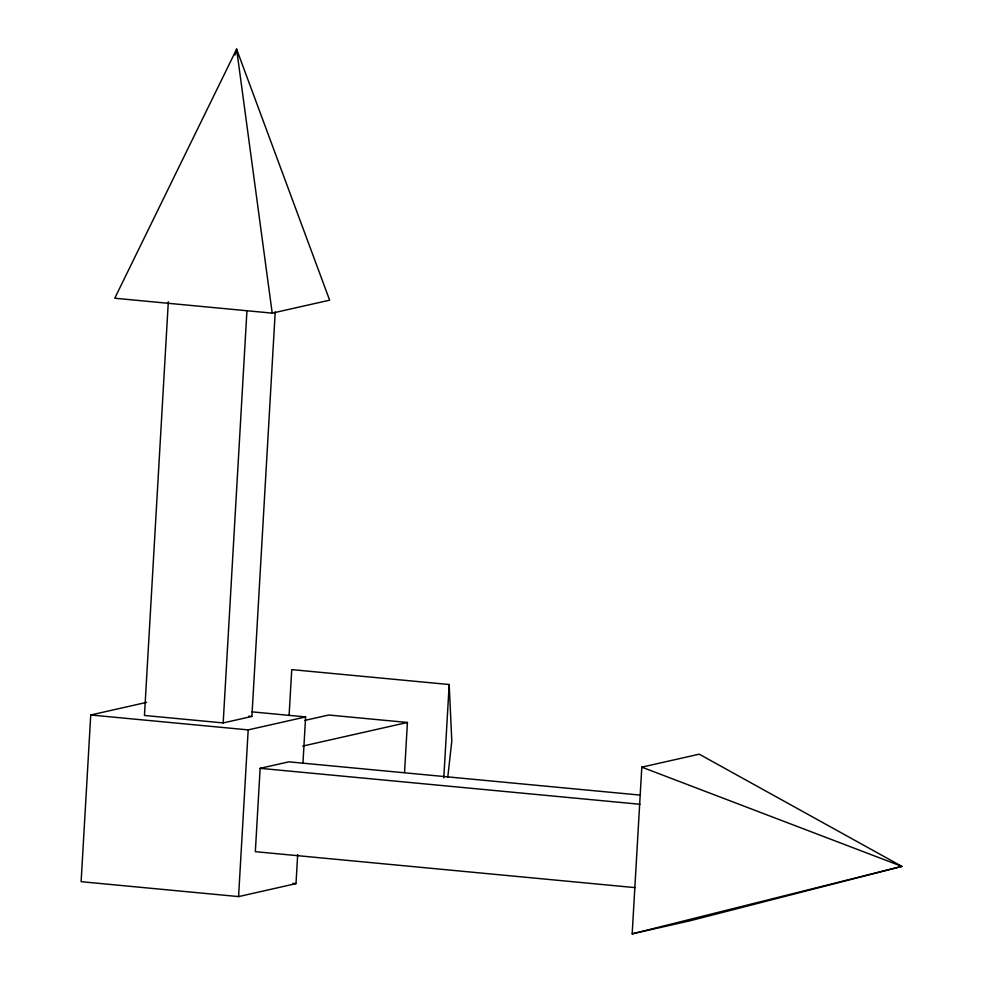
<?xml version="1.0" encoding="UTF-8"?>
<svg xmlns="http://www.w3.org/2000/svg" width="983" height="983" viewBox="0 0 983 983"><rect width="100%" height="100%" fill="white"/><g stroke="black" fill="none" stroke-linecap="round" stroke-linejoin="round"><path stroke-width="1.47" d="M146.7 702.354L90.743 714.985L81.122 881.69L238.574 896.594L296.006 883.631L297.677 854.571M168.314 301.781L144.452 715.464L223.178 722.923L251.894 716.435L275.215 311.943M223.178 722.923L246.942 310.763M238.574 896.594L248.183 729.89L305.615 716.926L302.973 762.808M639.749 795.063L288.855 761.837L260.139 768.325L255.334 851.671L635.215 887.637M289.088 715.501L291.742 669.62L449.182 684.524L451.799 740.985L447.781 777.221M404.541 772.478L407.417 722.468L328.703 715.022L304.767 720.416M443.8 777.811L449.182 684.524M632.18 933.85L641.801 767.145L699.22 754.182L901.878 866.379L689.611 920.887L632.18 933.85L901.878 866.379L641.801 767.145M235.011 55.048L236.62 49.15L329.637 300.171L272.217 313.135L114.765 298.23L236.62 49.15L272.217 313.135M302.727 746.097L407.417 722.468M252.115 711.864L305.615 716.926M248.871 716.152L251.894 716.435M90.743 714.985L248.183 729.89M260.139 768.325L640.019 804.278M292.946 883.336L296.006 883.631"/></g></svg>
